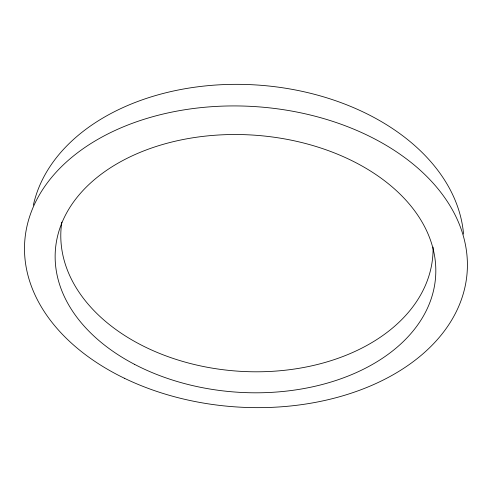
<?xml version="1.0" encoding="UTF-8"?>
<svg xmlns="http://www.w3.org/2000/svg" width="492" height="492" viewBox="0 0 492 492"><rect width="100%" height="100%" fill="white"/><g stroke="black" fill="none" stroke-linecap="round" stroke-linejoin="round"><path stroke-width="0.74" d="M33.351 205.17A216.806 150.859 3.9 0 1 257.359 85.036A216.806 150.859 3.9 0 1 463.55 234.087M433.065 247.089A186.37 129.181 3.9 0 1 238.399 371.196A186.37 129.181 3.9 0 1 61.826 222.126M124.365 378.237A221.738 150.46 3.9 0 0 467.043 273.57A221.738 150.46 3.9 0 0 146.438 118.554A221.738 150.46 3.9 0 0 124.365 378.237M134.525 364.338A190.576 128.793 3.9 0 0 434.891 283.374A190.576 128.793 3.9 0 0 167.022 143.27A190.576 128.793 3.9 0 0 134.525 364.338"/></g></svg>
